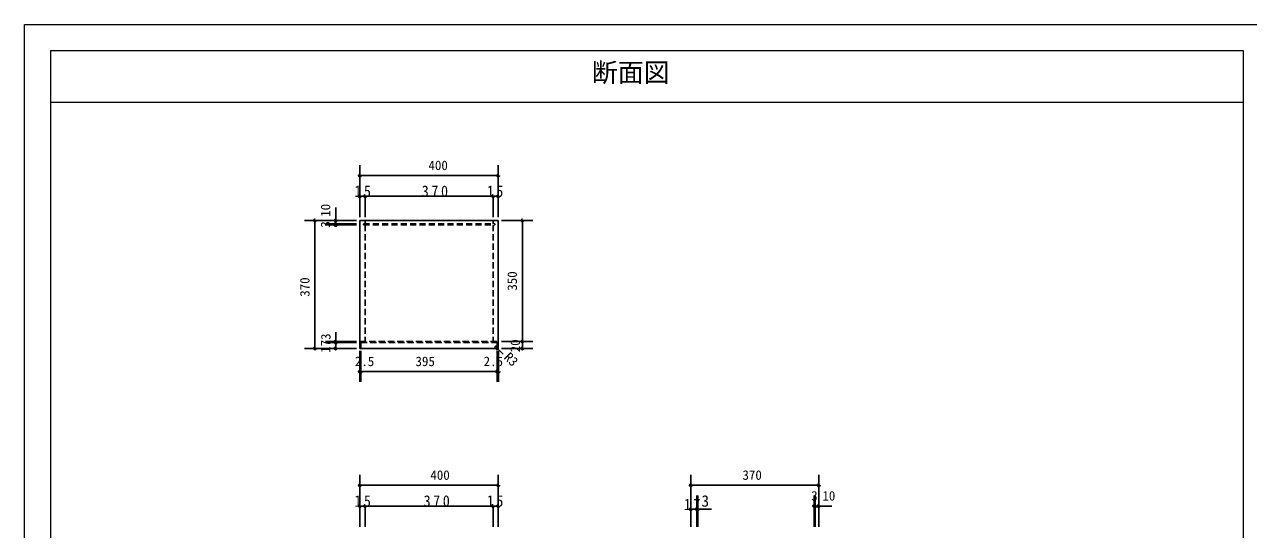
# Model space of a CAD drawing. Units: millimetres on the paper, enlarged 5 times, with parts at other scales. Extents: x -1044 to 931, y -502 to 889.
# Drawn here: x -1044 to 136, y 402 to 889 of the extents above; entities that cross this region are included whole.
import ezdxf
from ezdxf.enums import TextEntityAlignment as Align

# ---------------------------------------------------------------- set-up
doc = ezdxf.new("R2010")
doc.units = ezdxf.units.MM
doc.header["$LTSCALE"] = 5
doc.header["$PDMODE"] = 32
doc.header["$PDSIZE"] = 2.5
doc.linetypes.add('DASHED1', pattern=[1.8, 1.2, -0.6])
doc.layers.add('0-0_0', color=7, linetype='Continuous', lineweight=18)
doc.layers.add('1-0_H-SYM', color=7, linetype='DASHED1')
doc.styles.add('ＭＳ ゴシック', font='')
doc.styles.get('ＭＳ ゴシック').set_extended_font_data('MS Gothic')

msp = doc.modelspace()

# ---------------------------------------------------------------- linework, layer by layer
at = {"layer": '0-0_0'}
for p, q in [((-1018.956, 864.147), (131.044, 864.147)), ((-1018.956, 864.147), (-1018.956, -364.603)), ((131.044, 864.147), (131.044, -364.603)), ((-1018.956, 814.147), (131.044, 814.147))]:
    msp.add_line(p, q, dxfattribs=at)
msp.add_lwpolyline([(-1043.956, -502.103), (-1043.956, 889.147), (931.044, 889.147)], dxfattribs=at)
at = {"layer": '1-0_H-SYM', "color": 4, "linetype": 'Continuous'}
for p, q in [((-720.512, 753.51), (-720.512, 703.51)), ((-587.178, 753.51), (-587.178, 703.51)), ((-720.512, 743.51), (-587.178, 743.51)), ((-720.512, 723.551), (-720.512, 703.51)), ((-720.512, 723.551), (-715.512, 723.551)), ((-715.512, 723.551), (-592.178, 723.551)), ((-715.512, 723.551), (-715.512, 703.51)), ((-592.178, 723.551), (-592.178, 703.51)), ((-592.178, 723.551), (-587.178, 723.551)), ((-587.178, 723.551), (-587.178, 703.51)), ((-743.845, 712.782), (-743.845, 696.843)), ((-773.845, 700.176), (-723.845, 700.176)), ((-763.845, 576.843), (-763.845, 700.176)), ((-753.845, 696.843), (-723.845, 696.843)), ((-743.845, 695.843), (-743.845, 696.843)), ((-553.845, 700.176), (-583.845, 700.176)), ((-563.845, 583.51), (-563.845, 700.176)), ((-753.845, 695.843), (-723.845, 695.843)), ((-743.845, 576.843), (-743.845, 592.414)), ((-753.845, 583.51), (-723.845, 583.51)), ((-753.845, 582.51), (-723.845, 582.51)), ((-590, 578.826), (-582.315, 571.14)), ((-553.845, 583.51), (-583.845, 583.51)), ((-563.845, 576.843), (-563.845, 583.51)), ((-773.845, 576.843), (-723.845, 576.843)), ((-753.845, 576.843), (-723.845, 576.843)), ((-720.512, 544.51), (-720.512, 574.51)), ((-719.678, 544.51), (-719.678, 574.51)), ((-588.178, 544.51), (-588.178, 574.51)), ((-586.845, 544.51), (-586.845, 574.51)), ((-553.845, 576.843), (-583.845, 576.843)), ((-720.512, 554.51), (-719.678, 554.51)), ((-720.012, 554.51), (-588.178, 554.51)), ((-588.178, 554.51), (-586.845, 554.51)), ((-720.512, 454.874), (-720.512, 404.874)), ((-587.178, 454.874), (-587.178, 404.874)), ((-401.451, 454.874), (-401.451, 404.874)), ((-278.117, 454.874), (-278.117, 404.874)), ((-720.512, 444.874), (-587.178, 444.874)), ((-401.451, 444.874), (-278.117, 444.874)), ((-401.451, 434.874), (-401.451, 404.874)), ((-395.784, 434.874), (-395.784, 404.874)), ((-394.784, 434.874), (-394.784, 404.874)), ((-282.451, 434.874), (-282.451, 404.874)), ((-281.451, 434.874), (-281.451, 404.874)), ((-720.512, 424.874), (-720.512, 404.874)), ((-720.512, 424.874), (-715.512, 424.874)), ((-715.512, 424.874), (-592.178, 424.874)), ((-715.512, 424.874), (-715.512, 404.874)), ((-592.178, 424.874), (-592.178, 404.874)), ((-592.178, 424.874), (-587.178, 424.874)), ((-587.178, 424.874), (-587.178, 404.874)), ((-401.451, 421.768), (-381.513, 421.768)), ((-395.784, 421.768), (-394.784, 421.768)), ((-282.451, 424.874), (-281.451, 424.874)), ((-265.512, 424.874), (-281.451, 424.874))]:
    msp.add_line(p, q, dxfattribs=at)
at = {"layer": '1-0_H-SYM'}
for p, q in [((-720.512, 700.176), (-720.512, 583.51)), ((-717.178, 696.843), (-717.178, 695.843)), ((-717.178, 696.843), (-590.512, 696.843)), ((-715.512, 700.176), (-715.512, 696.843)), ((-592.178, 700.176), (-592.178, 696.843)), ((-590.512, 696.843), (-590.512, 695.843)), ((-587.178, 700.176), (-587.178, 583.51)), ((-717.178, 695.843), (-590.512, 695.843)), ((-715.512, 695.843), (-715.512, 583.51)), ((-592.178, 695.843), (-592.178, 583.51)), ((-720.512, 583.51), (-587.178, 583.51)), ((-719.678, 577.811), (-719.678, 582.477)), ((-719.678, 582.477), (-588.012, 582.477)), ((-588.012, 577.811), (-588.012, 582.477)), ((-718.678, 576.811), (-589.012, 576.811))]:
    msp.add_line(p, q, dxfattribs=at)
at = {"layer": '1-0_H-SYM', "linetype": 'Continuous'}
for p, q in [((-720.512, 700.176), (-720.512, 576.843)), ((-720.512, 700.176), (-587.178, 700.176)), ((-587.178, 700.176), (-587.178, 576.843)), ((-720.512, 576.843), (-587.178, 576.843))]:
    msp.add_line(p, q, dxfattribs=at)
at = {"layer": '1-0_H-SYM'}
for centre, start, end in [((-718.678, 577.811), 180, 270), ((-589.012, 577.811), 270, 0)]:
    msp.add_arc(centre, 1, start, end, dxfattribs=at)
at = {"layer": '1-0_H-SYM', "color": 4}
for p in [(-720.512, 743.51), (-587.178, 743.51), (-720.512, 723.551), (-715.512, 723.551), (-592.178, 723.551), (-587.178, 723.551), (-763.845, 700.176), (-743.845, 700.176), (-743.845, 696.843), (-743.845, 695.843), (-563.845, 700.176), (-743.845, 583.51), (-743.845, 582.51), (-588.997, 577.826), (-588.29, 577.118), (-563.845, 583.51), (-763.845, 576.843), (-743.845, 576.843), (-563.845, 576.843), (-720.512, 554.51), (-719.678, 554.51), (-588.178, 554.51), (-586.845, 554.51), (-720.512, 444.874), (-587.178, 444.874), (-401.451, 444.874), (-278.117, 444.874), (-720.512, 424.874), (-715.512, 424.874), (-592.178, 424.874), (-587.178, 424.874), (-282.451, 424.874), (-281.451, 424.874), (-278.117, 424.874), (-401.451, 421.768), (-395.784, 421.768), (-394.784, 421.768)]:
    msp.add_point(p, dxfattribs=at)

# ---------------------------------------------------------------- texts
at = {"layer": '0-0_0', "style": 'ＭＳ ゴシック'}
msp.add_text('断面図 ', height=18.33, dxfattribs=at).set_placement((-496.957, 828.231), align=Align.BOTTOM_LEFT)
at = {"layer": '1-0_H-SYM', "style": 'ＭＳ ゴシック'}
for s, height, p in [('400', 9.164, (-654.423, 746.01)), ('2.5', 9.164, (-725.387, 557.01)), ('395', 9.164, (-666.939, 557.01)), ('2.5', 9.164, (-601.217, 557.014)), ('400', 9.164, (-652.588, 447.374)), ('370', 9.164, (-351.659, 447.374)), ('3', 9.164, (-285.409, 427.374)), ('10', 9.164, (-274.593, 427.374)), ('3', 11, (-391.272, 420.934))]:
    msp.add_text(s, height=height, dxfattribs=at).set_placement(p, align=Align.BOTTOM_LEFT)
for s, rotation, p in [('10', 90, (-746.345, 703.7)), ('3', 90, (-746.345, 693.218)), ('350', 90, (-566.345, 632.468)), ('370', 90, (-766.345, 626.635)), ('3', 90, (-746.132, 584.998)), ('17', 90, (-746.345, 572.568)), ('20', 90, (-563.428, 573.093)), ('R3', 315, (-584.22, 565.541))]:
    msp.add_text(s, height=9.164, rotation=rotation, dxfattribs=at).set_placement(p, align=Align.BOTTOM_LEFT)
at = {"layer": '1-0_H-SYM', "char_height": 11, "attachment_point": 7, "style": 'ＭＳ ゴシック'}
for s, insert in [('\\T1.36;\\W0.9;15', (-725.803, 722.718)), ('\\T1.38;\\W0.9;370', (-660.882, 722.718)), ('\\T1.36;\\W0.9;15', (-598.137, 722.718)), ('\\T1.36;\\W0.9;15', (-725.803, 424.041)), ('\\T1.37;\\W0.9;370', (-659.046, 424.041)), ('\\T1.36;\\W0.9;15', (-598.137, 424.041)), ('\\T1.36;\\W0.9;17', (-408.176, 420.922))]:
    msp.add_mtext(s, dxfattribs=dict(at, insert=insert))

doc.saveas('drawing.dxf')
